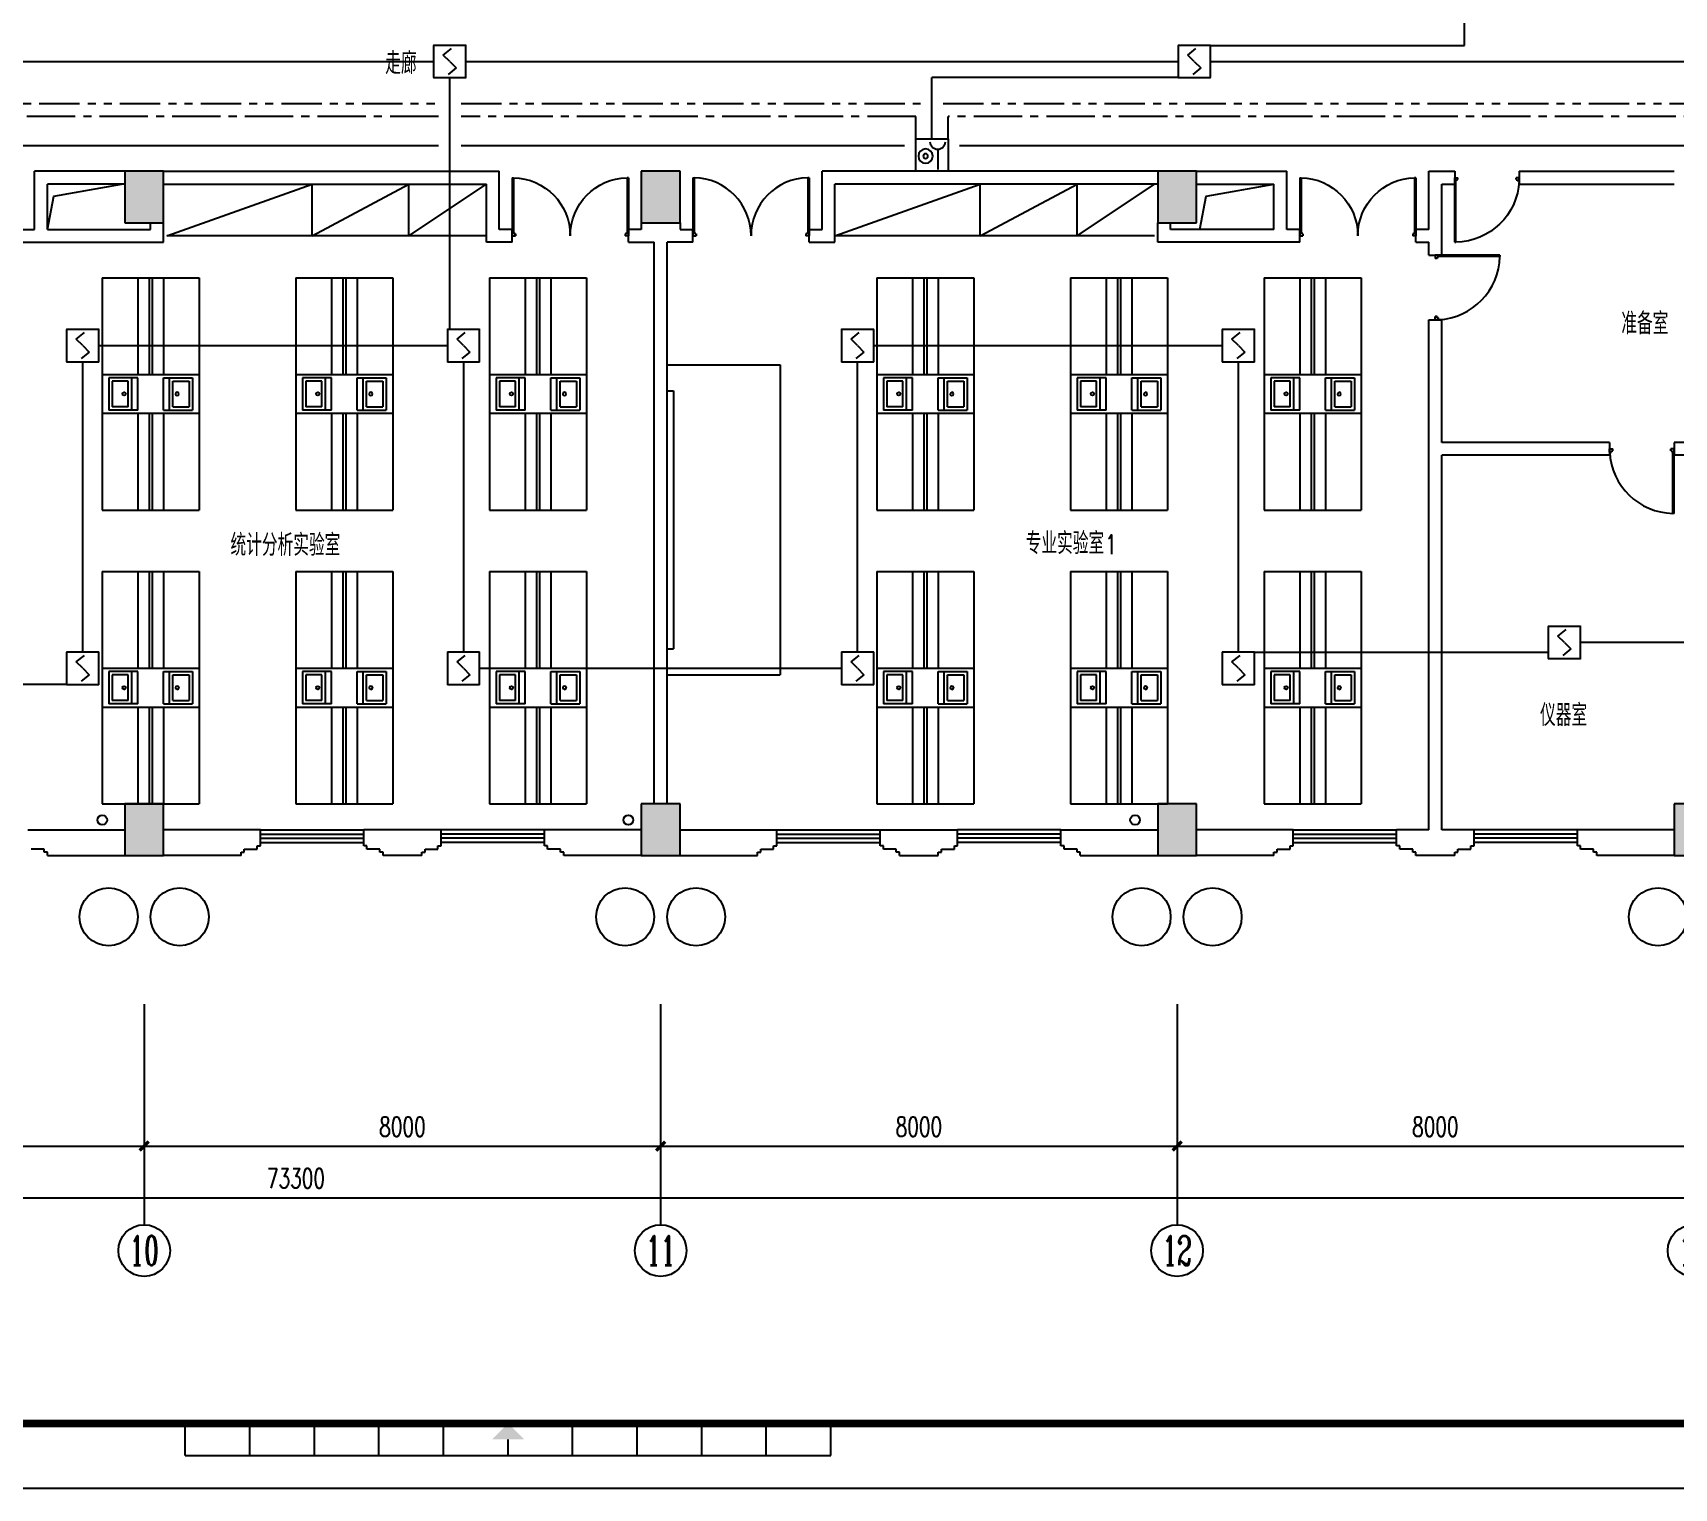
# Model space of a CAD drawing. Extents: x 190999 to 918899, y -200814 to 215286.
# Drawn here: x 361987 to 387412, y -12314 to 10231 of the extents above; entities that cross this region are included whole.
import ezdxf
from ezdxf.enums import TextEntityAlignment as Align

# ---------------------------------------------------------------- set-up
doc = ezdxf.new("R2010")
doc.units = 0
doc.header["$LTSCALE"] = 1000
doc.header["$MEASUREMENT"] = 0
doc.linetypes.add('CENTER2', pattern=[1.125, 0.75, -0.125, 0.125, -0.125])
doc.linetypes.add('PHANTOM2', pattern=[1.25, 0.625, -0.125, 0.125, -0.125, 0.125, -0.125])
doc.layers.get('Defpoints').update_dxf_attribs({"color": 1})
for name, color, linetype in [('00-EQUIP', 3, 'Continuous'), ('00-WIRE-4', 6, 'Continuous'), ('A-墙线', 2, 'Continuous'), ('A-外包装修', 250, 'Continuous'), ('A-外窗', 145, 'Continuous'), ('A-家具', 250, 'Continuous'), ('A-门', 167, 'Continuous'), ('AXIS', 3, 'Continuous'), ('AXIS_TEXT', 7, 'Continuous'), ('COLUMN', 2, 'Continuous'), ('PUB_HATCH', 250, 'Continuous'), ('图框', 189, 'Continuous'), ('房间名称', 7, 'Continuous'), ('洞口线', 165, 'Continuous'), ('雨水管', 151, 'Continuous')]:
    doc.layers.add(name, color=color, linetype=linetype)
doc.styles.add('_TCH_AXIS', font='COMPLEX', dxfattribs={"bigfont": 'GBCBIG'})
doc.styles.add('_TCH_DIM', font='SIMPLEX', dxfattribs={"bigfont": 'GBCBIG'})
doc.styles.add('COMPLEX', font='COMPLEX')
doc.styles.add('DIM_FONT', font='SIMPLEX', dxfattribs={"width": 0.7, "bigfont": 'GBCBIG'})
doc.styles.get("Standard").update_dxf_attribs({"font": 'simhei.ttf'})
doc.styles.add('XXK', font='romans.shx', dxfattribs={"width": 0.75, "bigfont": 'hzf.shx'})
doc.styles.add('zz-1', font='arial.ttf', dxfattribs={"width": 0.8})
doc.linetypes.add('4INE', pattern='A,1,-0.15,["4",XXK,S=0.3,R=0,X=-0.1,Y=-0.1],-0.25', length=1.4)
doc.dimstyles.new('DIMN', dxfattribs={"dimtxt": 300, "dimasz": 100, "dimexe": 250, "dimexo": 300, "dimgap": 150, "dimtad": 1, "dimdec": 0, "dimzin": 0, "dimdsep": 46, "dimtxsty": 'DIM_FONT', "dimblk": 'ARCHTICK', "dimcen": 0.09, "dimclrt": 7, "dimazin": 2, "dimtfac": 1, "dimtdec": 0, "dimtix": 1, "dimtmove": 2, "dimatfit": 3, "dimfxl": 0, "dimtolj": 1, "dimtzin": 0, "dimarcsym": 0})

# ---------------------------------------------------------------- blocks, each defined once
blk = doc.blocks.new('TJAD_TK_A0')
at = {"layer": '图框'}
for p, q in [((1517.5, -436.65), (1517.5, -431.65)), ((1527.5, -436.65), (1527.5, -431.65)), ((1537.5, -436.65), (1537.5, -431.65)), ((1547.5, -436.65), (1547.5, -431.65)), ((1557.5, -436.65), (1557.5, -431.65)), ((1577.5, -436.65), (1577.5, -431.65)), ((1587.5, -436.65), (1587.5, -431.65)), ((1597.5, -436.65), (1597.5, -431.65)), ((1607.5, -436.65), (1607.5, -431.65)), ((1617.5, -436.65), (1617.5, -431.65)), ((1517.5, -436.65), (1617.5, -436.65)), ((973, -441.7), (2162, -441.7))]:
    blk.add_line(p, q, dxfattribs=at)
at = {"layer": '图框', "const_width": 1.2}
blk.add_lwpolyline([(2152, -431.7), (2152, 389.3), (998, 389.3), (998, -431.7)], close=True, dxfattribs=at)
at = {"layer": '图框', "const_width": 0.3}
blk.add_lwpolyline([(1567.5, -434.15), (1567.5, -436.65)], dxfattribs=at)
at = {"layer": '图框'}
blk.add_solid([(1570, -434.15), (1565, -434.15), (1567.5, -431.65)], dxfattribs=at)
blk = doc.blocks.new('m1000')
at = {"layer": 'A-墙线'}
for p, q in [((0, 0), (0, 200)), ((1000, 0), (1000, 200))]:
    blk.add_line(p, q, dxfattribs=at)
at = {"layer": 'A-门'}
for p, q in [((0, 1100), (0, 100)), ((0, 1100), (20, 1100)), ((20, 1100), (20, 150)), ((0, 150), (30, 150)), ((0, 100), (50, 100)), ((30, 150), (30, 130)), ((30, 130), (50, 130)), ((50, 130), (50, 100)), ((950, 130), (950, 100)), ((970, 130), (950, 130)), ((1000, 100), (950, 100)), ((970, 150), (970, 130)), ((1000, 150), (970, 150)), ((1000, 150), (1000, 100))]:
    blk.add_line(p, q, dxfattribs=at)
blk.add_arc((0, 100), 1000, 2.866, 88.854, dxfattribs=at)
blk = doc.blocks.new('m1800')
at = {"layer": 'A-墙线'}
for p, q in [((-900, -100), (-900, 100)), ((900, -100), (900, 100))]:
    blk.add_line(p, q, dxfattribs=at)
at = {"layer": 'A-门'}
for p, q in [((-900, 900), (-900, 0)), ((-900, 900), (-880, 900)), ((-880, 900), (-880, 50)), ((880, 900), (880, 50)), ((900, 900), (880, 900)), ((900, 900), (900, 0)), ((-900, 50), (-870, 50)), ((-900, 0), (-850, 0)), ((-870, 50), (-870, 30)), ((-870, 30), (-850, 30)), ((-850, 30), (-850, 0)), ((850, 30), (850, 0)), ((870, 30), (850, 30)), ((900, 0), (850, 0)), ((870, 50), (870, 30)), ((900, 50), (870, 50))]:
    blk.add_line(p, q, dxfattribs=at)
for centre, start, end in [((-900, 0), 0, 88.7267), ((900, 0), 91.2733, 180)]:
    blk.add_arc(centre, 900, start, end, dxfattribs=at)
blk = doc.blocks.new('_ArchTick')
at = {"const_width": 0.5}
blk.add_lwpolyline([(-0.7, -0.7), (0.7, 0.7)], dxfattribs=at)
blk = doc.blocks.new('*D1013')
at = {"layer": 'AXIS', "color": 0, "lineweight": -2}
for p, q in [((355712, -5614), (355712, -7264)), ((363712, -5614), (363712, -7264)), ((355712, -7014), (363712, -7014))]:
    blk.add_line(p, q, dxfattribs=at)
at = {"layer": 'Defpoints', "color": 0}
for p in [(355712, -5314), (363712, -5314), (363712, -7014)]:
    blk.add_point(p, dxfattribs=at)
at = {"layer": 'AXIS', "color": 0, "lineweight": -2, "xscale": 100, "yscale": 100, "zscale": 100, "rotation": 180}
blk.add_blockref('_ArchTick', (355712, -7014), dxfattribs=at)
at = {"layer": 'AXIS', "color": 0, "lineweight": -2, "xscale": 100, "yscale": 100, "zscale": 100}
blk.add_blockref('_ArchTick', (363712, -7014), dxfattribs=at)
at = {"layer": 'AXIS', "color": 7, "insert": (359712, -6714), "char_height": 300, "attachment_point": 5, "style": 'DIM_FONT'}
blk.add_mtext('\\A1;8000', dxfattribs=at)
blk = doc.blocks.new('*D1014')
at = {"layer": 'AXIS', "color": 0, "lineweight": -2}
for p, q in [((363712, -5614), (363712, -7264)), ((371712, -5614), (371712, -7264)), ((363712, -7014), (371712, -7014))]:
    blk.add_line(p, q, dxfattribs=at)
at = {"layer": 'Defpoints', "color": 0}
for p in [(363712, -5314), (371712, -5314), (371712, -7014)]:
    blk.add_point(p, dxfattribs=at)
at = {"layer": 'AXIS', "color": 0, "lineweight": -2, "xscale": 100, "yscale": 100, "zscale": 100, "rotation": 180}
blk.add_blockref('_ArchTick', (363712, -7014), dxfattribs=at)
at = {"layer": 'AXIS', "color": 0, "lineweight": -2, "xscale": 100, "yscale": 100, "zscale": 100}
blk.add_blockref('_ArchTick', (371712, -7014), dxfattribs=at)
at = {"layer": 'AXIS', "color": 7, "insert": (367712, -6714), "char_height": 300, "attachment_point": 5, "style": 'DIM_FONT'}
blk.add_mtext('\\A1;8000', dxfattribs=at)
blk = doc.blocks.new('*D1015')
at = {"layer": 'AXIS', "color": 0, "lineweight": -2}
for p, q in [((371712, -5614), (371712, -7264)), ((379712, -5614), (379712, -7264)), ((371712, -7014), (379712, -7014))]:
    blk.add_line(p, q, dxfattribs=at)
at = {"layer": 'Defpoints', "color": 0}
for p in [(371712, -5314), (379712, -5314), (379712, -7014)]:
    blk.add_point(p, dxfattribs=at)
at = {"layer": 'AXIS', "color": 0, "lineweight": -2, "xscale": 100, "yscale": 100, "zscale": 100, "rotation": 180}
blk.add_blockref('_ArchTick', (371712, -7014), dxfattribs=at)
at = {"layer": 'AXIS', "color": 0, "lineweight": -2, "xscale": 100, "yscale": 100, "zscale": 100}
blk.add_blockref('_ArchTick', (379712, -7014), dxfattribs=at)
at = {"layer": 'AXIS', "color": 7, "insert": (375712, -6714), "char_height": 300, "attachment_point": 5, "style": 'DIM_FONT'}
blk.add_mtext('\\A1;8000', dxfattribs=at)
blk = doc.blocks.new('*D1016')
at = {"layer": 'AXIS', "color": 0, "lineweight": -2}
for p, q in [((379712, -5614), (379712, -7264)), ((387712, -5614), (387712, -7264)), ((379712, -7014), (387712, -7014))]:
    blk.add_line(p, q, dxfattribs=at)
at = {"layer": 'Defpoints', "color": 0}
for p in [(379712, -5314), (387712, -5314), (387712, -7014)]:
    blk.add_point(p, dxfattribs=at)
at = {"layer": 'AXIS', "color": 0, "lineweight": -2, "xscale": 100, "yscale": 100, "zscale": 100, "rotation": 180}
blk.add_blockref('_ArchTick', (379712, -7014), dxfattribs=at)
at = {"layer": 'AXIS', "color": 0, "lineweight": -2, "xscale": 100, "yscale": 100, "zscale": 100}
blk.add_blockref('_ArchTick', (387712, -7014), dxfattribs=at)
at = {"layer": 'AXIS', "color": 7, "insert": (383712, -6714), "char_height": 300, "attachment_point": 5, "style": 'DIM_FONT'}
blk.add_mtext('\\A1;8000', dxfattribs=at)
blk = doc.blocks.new('*D1020')
at = {"layer": 'AXIS', "color": 0, "lineweight": -2}
for p, q in [((329412, -5614), (329412, -8064)), ((402712, -5614), (402712, -8064)), ((329412, -7814), (402712, -7814))]:
    blk.add_line(p, q, dxfattribs=at)
at = {"layer": 'Defpoints', "color": 0}
for p in [(329412, -5314), (402712, -5314), (402712, -7814)]:
    blk.add_point(p, dxfattribs=at)
at = {"layer": 'AXIS', "color": 0, "lineweight": -2, "xscale": 100, "yscale": 100, "zscale": 100, "rotation": 180}
blk.add_blockref('_ArchTick', (329412, -7814), dxfattribs=at)
at = {"layer": 'AXIS', "color": 0, "lineweight": -2, "xscale": 100, "yscale": 100, "zscale": 100}
blk.add_blockref('_ArchTick', (402712, -7814), dxfattribs=at)
at = {"layer": 'AXIS', "color": 7, "insert": (366062, -7514), "char_height": 300, "attachment_point": 5, "style": 'DIM_FONT'}
blk.add_mtext('\\A1;73300', dxfattribs=at)
blk = doc.blocks.new('_AXISO')
blk.add_circle((0, 0), 0.5)
at = {"layer": 'AXIS_TEXT', "style": 'COMPLEX', "width": 1.041667}
blk.add_attdef('A', text='', height=0.56, dxfattribs=at).set_placement((-0.25, -0.28), (0.25, -0.28), align=Align.FIT)
blk = doc.blocks.new('$plan$00001609')
at = {"linetype": 'Continuous'}
for p, q in [((0, -251), (0, 251)), ((0, 251), (450, 251)), ((93, -251), (93, 251)), ((146, -199), (146, 199)), ((146, 199), (397, 199)), ((397, 199), (397, -199)), ((450, 251), (450, -251)), ((0, -251), (450, -251)), ((146, -199), (397, -199))]:
    blk.add_line(p, q, dxfattribs=at)
blk.add_line((238, 2), (238, 0))
blk.add_arc((212, 0), 26, 4.716, 0, dxfattribs=at)
at = {"style": 'zz-1'}
for tag in ['YSIZE', 'XSIZE']:
    blk.add_attdef(tag, (0, 0), '', height=0.5, dxfattribs=at)
blk = doc.blocks.new('_LINKPT1')
at = {"color": 0}
blk.add_line((0, 0), (0, 0), dxfattribs=at)
blk = doc.blocks.new('3S1KCGW2')
for p, q in [((0.5, 0.5), (-0.5, 0.5)), ((-0.5, 0.5), (-0.5, -0.5)), ((-0.2, 0.2), (0.05, 0.4)), ((0, 0), (-0.2, 0.2)), ((0, 0), (0.2, -0.2)), ((0.5, -0.5), (0.5, 0.5)), ((-0.5, -0.5), (0.5, -0.5)), ((0.2, -0.2), (-0.05, -0.4))]:
    blk.add_line(p, q)
at = {"const_width": 0.04, "flags": 128}
blk.add_lwpolyline([(-0.5, -0.5), (-0.5, 0.5), (0.5, 0.5), (0.5, -0.5)], close=True, dxfattribs=at)
at = {"xscale": 0.002, "yscale": 0.002, "zscale": 0.002}
for p in [(-0.5, 0), (0, 0.5), (0.5, 0), (0, -0.5)]:
    blk.add_blockref('_LINKPT1', p, dxfattribs=at)
at = {"flags": 9}
blk.add_attdef('A', (0, 0), '', height=0.00002, dxfattribs=at)
blk = doc.blocks.new('3T1W6ZCM')
for p, q in [((0.5, 0.5), (-0.5, 0.5)), ((-0.5, 0.5), (-0.5, -0.5)), ((-0.178, 0.172), (-0.178, -0.443)), ((0.5, -0.5), (0.5, 0.5)), ((-0.5, -0.5), (0.5, -0.5))]:
    blk.add_line(p, q)
at = {"const_width": 0.04}
blk.add_lwpolyline([(-0.5, 0.5), (-0.5, -0.5), (0.5, -0.5), (0.5, 0.5)], close=True, dxfattribs=at)
for radius in [0.222, 0.074]:
    blk.add_circle((0.197, -0.03), radius)
blk.add_arc((-0.178, 0.403), 0.231, 180, 0)
at = {"xscale": 0.002, "yscale": 0.002, "zscale": 0.002}
for p in [(-0.5, 0), (0, 0.5), (0.5, 0), (0, -0.5)]:
    blk.add_blockref('_LINKPT1', p, dxfattribs=at)
at = {"flags": 9}
blk.add_attdef('A', (0, 0), '', height=0.00002, dxfattribs=at)

msp = doc.modelspace()

# ---------------------------------------------------------------- hatches: boundary and pattern name
at = {"layer": 'PUB_HATCH'}
for points in [[(364011.6, 7286.5), (364011.6, 8086.5), (363411.6, 8086.5), (363411.6, 7286.5)], [(372011.6, 7286.5), (372011.6, 8086.5), (371411.6, 8086.5), (371411.6, 7286.5)], [(380011.6, 7286.5), (380011.6, 8086.5), (379411.6, 8086.5), (379411.6, 7286.5)], [(364011.6, -2513.5), (364011.6, -1713.5), (363411.6, -1713.5), (363411.6, -2513.5)], [(372011.6, -2513.5), (372011.6, -1713.5), (371411.6, -1713.5), (371411.6, -2513.5)], [(380011.6, -2513.5), (380011.6, -1713.5), (379411.6, -1713.5), (379411.6, -2513.5)], [(388011.6, -2513.5), (388011.6, -1713.5), (387411.6, -1713.5), (387411.6, -2513.5)]]:
    msp.add_hatch(color=256, dxfattribs=at).paths.add_polyline_path(points)

# ---------------------------------------------------------------- linework, layer by layer
at = {"layer": '00-WIRE-4'}
for p, q in [((384161.9, 10036.5), (384161.9, 10986.5)), ((380228.3, 10036.5), (384161.9, 10036.5)), ((357161.6, 9786.5), (368195, 9786.5)), ((368695, 9786.5), (379728.3, 9786.5)), ((380228.3, 9786.5), (391261.6, 9786.5)), ((368445, 5636.5), (368445, 9536.5)), ((379728.3, 9536.5), (375914.2, 9536.5)), ((375914.2, 8586.5), (375914.2, 9536.5)), ((363010.4, 5386.5), (368407.9, 5386.5)), ((375011.6, 5386.5), (380411.6, 5386.5)), ((362760.4, 636.5), (362760.4, 5136.5)), ((368657.9, 5136.5), (368657.9, 636.5)), ((374761.6, 636.5), (374761.6, 5136.5)), ((380661.6, 636.5), (380661.6, 5136.5)), ((389461.6, 786.5), (385961.6, 786.5)), ((380911.6, 636.5), (385461.6, 636.5)), ((368907.9, 386.5), (374511.6, 386.5)), ((362510.4, 136.5), (357711.6, 136.5))]:
    msp.add_line(p, q, dxfattribs=at)
at = {"layer": '00-WIRE-4', "linetype": 'PHANTOM2'}
for p, q in [((357086.6, 9136.5), (368270, 9136.5)), ((368620, 9136.5), (375739.2, 9136.5)), ((376089.2, 9136.5), (396436.6, 9136.5))]:
    msp.add_line(p, q, dxfattribs=at)
at = {"layer": '00-WIRE-4', "linetype": 'CENTER2'}
for p, q in [((368270, 8936.5), (357086.6, 8936.5)), ((375664.2, 8936.5), (368620, 8936.5)), ((375664.2, 8586.5), (375664.2, 8936.5)), ((396436.6, 8936.5), (376164.2, 8936.5)), ((376164.2, 8586.5), (376164.2, 8936.5))]:
    msp.add_line(p, q, dxfattribs=at)
at = {"layer": '00-WIRE-4', "linetype": '4INE'}
for p, q in [((358501.6, 8486.5), (368270, 8486.5)), ((368620, 8486.5), (375489.2, 8486.5)), ((376339.2, 8486.5), (389721.6, 8486.5))]:
    msp.add_line(p, q, dxfattribs=at)
at = {"layer": 'A-墙线'}
for p, q in [((362011.6, 7186.5), (362011.6, 8086.5)), ((363411.6, 8086.5), (362011.6, 8086.5)), ((362211.6, 7186.5), (362211.6, 7886.5)), ((363411.6, 7886.5), (362211.6, 7886.5)), ((364011.6, 8086.5), (369211.6, 8086.5)), ((364011.6, 7886.5), (369011.6, 7886.5)), ((369011.6, 6986.5), (369011.6, 7886.5)), ((369211.6, 7186.5), (369211.6, 8086.5)), ((379411.6, 8086.5), (374211.6, 8086.5)), ((374211.6, 7186.5), (374211.6, 8086.5)), ((379411.6, 7886.5), (374411.6, 7886.5)), ((374411.6, 6986.5), (374411.6, 7886.5)), ((380011.6, 8086.5), (381411.6, 8086.5)), ((380011.6, 7886.5), (381211.6, 7886.5)), ((381211.6, 7186.5), (381211.6, 7886.5)), ((381411.6, 7186.5), (381411.6, 8086.5)), ((383611.6, 7186.5), (383611.6, 8086.5)), ((383611.6, 8086.5), (384011.6, 8086.5)), ((383811.6, 6786.5), (383811.6, 7886.5)), ((383811.6, 7886.5), (384011.6, 7886.5)), ((385011.6, 8086.5), (387411.6, 8086.5)), ((385011.6, 7886.5), (387411.6, 7886.5)), ((361811.6, 7186.5), (362011.6, 7186.5)), ((362211.6, 7186.5), (363811.6, 7186.5)), ((363811.6, 7186.5), (363811.6, 7286.5)), ((364011.6, 6986.5), (364011.6, 7286.5)), ((369411.6, 7186.5), (369211.6, 7186.5)), ((371411.6, 7186.5), (371211.6, 7186.5)), ((371411.6, 7286.5), (371411.6, 7186.5)), ((372011.6, 7286.5), (372011.6, 7186.5)), ((372011.6, 7186.5), (372211.6, 7186.5)), ((374011.6, 7186.5), (374211.6, 7186.5)), ((379411.6, 6986.5), (379411.6, 7286.5)), ((379611.6, 7186.5), (379611.6, 7286.5)), ((381211.6, 7186.5), (379611.6, 7186.5)), ((381611.6, 7186.5), (381411.6, 7186.5)), ((383611.6, 7186.5), (383411.6, 7186.5)), ((361811.6, 6986.5), (364011.6, 6986.5)), ((369411.6, 6986.5), (369011.6, 6986.5)), ((371211.6, 6986.5), (371611.6, 6986.5)), ((371611.6, -1713.5), (371611.6, 6986.5)), ((371811.6, -1713.5), (371811.6, 6986.5)), ((372211.6, 6986.5), (371811.6, 6986.5)), ((374011.6, 6986.5), (374411.6, 6986.5)), ((381611.6, 6986.5), (379411.6, 6986.5)), ((383411.6, 6986.5), (383611.6, 6986.5)), ((383611.6, 6786.5), (383611.6, 6986.5)), ((383611.6, -2113.5), (383611.6, 5786.5)), ((383811.6, 3886.5), (383811.6, 5786.5)), ((386411.6, 3886.5), (383811.6, 3886.5)), ((388011.6, 3886.5), (387411.6, 3886.5)), ((383811.6, -2113.5), (383811.6, 3686.5)), ((386411.6, 3686.5), (383811.6, 3686.5)), ((387611.6, 3686.5), (387411.6, 3686.5)), ((361911.6, -2113.5), (363411.6, -2113.5)), ((365511.6, -2113.5), (364011.6, -2113.5)), ((365511.6, -2363.5), (365511.6, -2113.5)), ((368311.6, -2113.5), (367111.6, -2113.5)), ((367111.6, -2363.5), (367111.6, -2113.5)), ((368311.6, -2363.5), (368311.6, -2113.5)), ((371411.6, -2113.5), (369911.6, -2113.5)), ((369911.6, -2363.5), (369911.6, -2113.5)), ((372011.6, -2113.5), (373511.6, -2113.5)), ((373511.6, -2363.5), (373511.6, -2113.5)), ((375111.6, -2113.5), (376311.6, -2113.5)), ((375111.6, -2363.5), (375111.6, -2113.5)), ((376311.6, -2363.5), (376311.6, -2113.5)), ((377911.6, -2113.5), (379411.6, -2113.5)), ((377911.6, -2363.5), (377911.6, -2113.5)), ((381511.6, -2113.5), (380011.6, -2113.5)), ((381511.6, -2363.5), (381511.6, -2113.5)), ((383611.6, -2113.5), (383111.6, -2113.5)), ((383111.6, -2363.5), (383111.6, -2113.5)), ((384311.6, -2113.5), (383811.6, -2113.5)), ((384311.6, -2363.5), (384311.6, -2113.5)), ((387411.6, -2113.5), (385911.6, -2113.5)), ((385911.6, -2363.5), (385911.6, -2113.5)), ((362161.6, -2413.5), (361961.6, -2413.5)), ((362161.6, -2463.5), (362161.6, -2413.5)), ((362211.6, -2463.5), (362161.6, -2463.5)), ((362211.6, -2513.5), (362211.6, -2463.5)), ((362211.6, -2513.5), (363411.6, -2513.5)), ((365211.6, -2513.5), (364011.6, -2513.5)), ((365211.6, -2513.5), (365211.6, -2463.5)), ((365211.6, -2463.5), (365261.6, -2463.5)), ((365261.6, -2463.5), (365261.6, -2413.5)), ((365261.6, -2413.5), (365461.6, -2413.5)), ((365461.6, -2363.5), (365511.6, -2363.5)), ((365461.6, -2413.5), (365461.6, -2363.5)), ((367161.6, -2363.5), (367111.6, -2363.5)), ((367161.6, -2413.5), (367161.6, -2363.5)), ((367361.6, -2413.5), (367161.6, -2413.5)), ((367361.6, -2463.5), (367361.6, -2413.5)), ((367411.6, -2463.5), (367361.6, -2463.5)), ((367411.6, -2513.5), (367411.6, -2463.5)), ((368011.6, -2513.5), (367411.6, -2513.5)), ((368011.6, -2513.5), (368011.6, -2463.5)), ((368011.6, -2463.5), (368061.6, -2463.5)), ((368061.6, -2463.5), (368061.6, -2413.5)), ((368061.6, -2413.5), (368261.6, -2413.5)), ((368261.6, -2363.5), (368311.6, -2363.5)), ((368261.6, -2413.5), (368261.6, -2363.5)), ((369961.6, -2363.5), (369911.6, -2363.5)), ((369961.6, -2413.5), (369961.6, -2363.5)), ((370161.6, -2413.5), (369961.6, -2413.5)), ((370161.6, -2463.5), (370161.6, -2413.5)), ((370211.6, -2463.5), (370161.6, -2463.5)), ((370211.6, -2513.5), (370211.6, -2463.5)), ((371411.6, -2513.5), (370211.6, -2513.5)), ((372011.6, -2513.5), (373211.6, -2513.5)), ((373211.6, -2513.5), (373211.6, -2463.5)), ((373211.6, -2463.5), (373261.6, -2463.5)), ((373261.6, -2463.5), (373261.6, -2413.5)), ((373261.6, -2413.5), (373461.6, -2413.5)), ((373461.6, -2363.5), (373511.6, -2363.5)), ((373461.6, -2413.5), (373461.6, -2363.5)), ((375161.6, -2363.5), (375111.6, -2363.5)), ((375161.6, -2413.5), (375161.6, -2363.5)), ((375361.6, -2413.5), (375161.6, -2413.5)), ((375361.6, -2463.5), (375361.6, -2413.5)), ((375411.6, -2463.5), (375361.6, -2463.5)), ((375411.6, -2513.5), (375411.6, -2463.5)), ((375411.6, -2513.5), (376011.6, -2513.5)), ((376011.6, -2513.5), (376011.6, -2463.5)), ((376011.6, -2463.5), (376061.6, -2463.5)), ((376061.6, -2463.5), (376061.6, -2413.5)), ((376061.6, -2413.5), (376261.6, -2413.5)), ((376261.6, -2363.5), (376311.6, -2363.5)), ((376261.6, -2413.5), (376261.6, -2363.5)), ((377961.6, -2363.5), (377911.6, -2363.5)), ((377961.6, -2413.5), (377961.6, -2363.5)), ((378161.6, -2413.5), (377961.6, -2413.5)), ((378161.6, -2463.5), (378161.6, -2413.5)), ((378211.6, -2463.5), (378161.6, -2463.5)), ((378211.6, -2513.5), (378211.6, -2463.5)), ((378211.6, -2513.5), (379411.6, -2513.5)), ((381211.6, -2513.5), (380011.6, -2513.5)), ((381211.6, -2513.5), (381211.6, -2463.5)), ((381211.6, -2463.5), (381261.6, -2463.5)), ((381261.6, -2463.5), (381261.6, -2413.5)), ((381261.6, -2413.5), (381461.6, -2413.5)), ((381461.6, -2363.5), (381511.6, -2363.5)), ((381461.6, -2413.5), (381461.6, -2363.5)), ((383161.6, -2363.5), (383111.6, -2363.5)), ((383161.6, -2413.5), (383161.6, -2363.5)), ((383361.6, -2413.5), (383161.6, -2413.5)), ((383361.6, -2463.5), (383361.6, -2413.5)), ((383411.6, -2463.5), (383361.6, -2463.5)), ((383411.6, -2513.5), (383411.6, -2463.5)), ((384011.6, -2513.5), (383411.6, -2513.5)), ((384011.6, -2513.5), (384011.6, -2463.5)), ((384011.6, -2463.5), (384061.6, -2463.5)), ((384061.6, -2463.5), (384061.6, -2413.5)), ((384061.6, -2413.5), (384261.6, -2413.5)), ((384261.6, -2363.5), (384311.6, -2363.5)), ((384261.6, -2413.5), (384261.6, -2363.5)), ((385961.6, -2363.5), (385911.6, -2363.5)), ((385961.6, -2413.5), (385961.6, -2363.5)), ((386161.6, -2413.5), (385961.6, -2413.5)), ((386161.6, -2463.5), (386161.6, -2413.5)), ((386211.6, -2463.5), (386161.6, -2463.5)), ((386211.6, -2513.5), (386211.6, -2463.5)), ((387411.6, -2513.5), (386211.6, -2513.5))]:
    msp.add_line(p, q, dxfattribs=at)
at = {"layer": 'A-外包装修'}
for centre in [(363161.6, -3463.5), (364261.6, -3463.5), (371161.6, -3463.5), (372261.6, -3463.5), (379161.6, -3463.5), (380261.6, -3463.5), (387161.6, -3463.5)]:
    msp.add_circle(centre, 450, dxfattribs=at)
at = {"layer": 'A-外窗'}
for p, q in [((365511.6, -2113.5), (367111.6, -2113.5)), ((365511.6, -2183.5), (367111.6, -2183.5)), ((365511.6, -2243.5), (367111.6, -2243.5)), ((369911.6, -2113.5), (368311.6, -2113.5)), ((369911.6, -2183.5), (368311.6, -2183.5)), ((369911.6, -2243.5), (368311.6, -2243.5)), ((373511.6, -2113.5), (375111.6, -2113.5)), ((373511.6, -2183.5), (375111.6, -2183.5)), ((373511.6, -2243.5), (375111.6, -2243.5)), ((377911.6, -2113.5), (376311.6, -2113.5)), ((377911.6, -2183.5), (376311.6, -2183.5)), ((377911.6, -2243.5), (376311.6, -2243.5)), ((381511.6, -2113.5), (383111.6, -2113.5)), ((381511.6, -2183.5), (383111.6, -2183.5)), ((381511.6, -2243.5), (383111.6, -2243.5)), ((385911.6, -2113.5), (384311.6, -2113.5)), ((385911.6, -2183.5), (384311.6, -2183.5)), ((385911.6, -2243.5), (384311.6, -2243.5)), ((365511.6, -2313.5), (367111.6, -2313.5)), ((369911.6, -2313.5), (368311.6, -2313.5)), ((373511.6, -2313.5), (375111.6, -2313.5)), ((377911.6, -2313.5), (376311.6, -2313.5)), ((381511.6, -2313.5), (383111.6, -2313.5)), ((385911.6, -2313.5), (384311.6, -2313.5))]:
    msp.add_line(p, q, dxfattribs=at)
at = {"layer": 'A-家具'}
for p, q in [((364061.6, 7086.5), (366311.6, 7886.5)), ((366311.6, 7086.5), (366311.6, 7886.5)), ((366311.6, 7086.5), (367811.6, 7886.5)), ((367811.6, 7086.5), (367811.6, 7886.5)), ((367811.6, 7086.5), (369011.6, 7886.5)), ((374411.6, 7086.5), (376661.6, 7886.5)), ((376661.6, 7086.5), (376661.6, 7886.5)), ((376661.6, 7086.5), (378161.6, 7886.5)), ((378161.6, 7086.5), (378161.6, 7886.5)), ((378161.6, 7086.5), (379361.6, 7886.5)), ((369011.6, 7086.5), (364061.6, 7086.5)), ((379361.6, 7086.5), (374411.6, 7086.5)), ((363061.6, 6436.5), (363061.6, 2836.5)), ((363061.6, 6436.5), (364561.6, 6436.5)), ((363611.6, 6436.5), (363611.6, 4936.5)), ((363786.6, 6436.5), (363786.6, 4936.5)), ((363836.6, 6436.5), (363836.6, 4936.5)), ((364011.6, 6436.5), (364011.6, 4936.5)), ((364561.6, 6436.5), (364561.6, 2836.5)), ((366061.6, 6436.5), (366061.6, 2836.5)), ((366061.6, 6436.5), (367561.6, 6436.5)), ((366611.6, 6436.5), (366611.6, 4936.5)), ((366786.6, 6436.5), (366786.6, 4936.5)), ((366836.6, 6436.5), (366836.6, 4936.5)), ((367011.6, 6436.5), (367011.6, 4936.5)), ((367561.6, 6436.5), (367561.6, 2836.5)), ((369061.6, 6436.5), (369061.6, 2836.5)), ((369061.6, 6436.5), (370561.6, 6436.5)), ((369611.6, 6436.5), (369611.6, 4936.5)), ((369786.6, 6436.5), (369786.6, 4936.5)), ((369836.6, 6436.5), (369836.6, 4936.5)), ((370011.6, 6436.5), (370011.6, 4936.5)), ((370561.6, 6436.5), (370561.6, 2836.5)), ((375061.6, 6436.5), (375061.6, 2836.5)), ((375061.6, 6436.5), (376561.6, 6436.5)), ((375611.6, 6436.5), (375611.6, 4936.5)), ((375786.6, 6436.5), (375786.6, 4936.5)), ((375836.6, 6436.5), (375836.6, 4936.5)), ((376011.6, 6436.5), (376011.6, 4936.5)), ((376561.6, 6436.5), (376561.6, 2836.5)), ((378061.6, 6436.5), (378061.6, 2836.5)), ((378061.6, 6436.5), (379561.6, 6436.5)), ((378611.6, 6436.5), (378611.6, 4936.5)), ((378786.6, 6436.5), (378786.6, 4936.5)), ((378836.6, 6436.5), (378836.6, 4936.5)), ((379011.6, 6436.5), (379011.6, 4936.5)), ((379561.6, 6436.5), (379561.6, 2836.5)), ((381061.6, 6436.5), (381061.6, 2836.5)), ((381061.6, 6436.5), (382561.6, 6436.5)), ((381611.6, 6436.5), (381611.6, 4936.5)), ((381786.6, 6436.5), (381786.6, 4936.5)), ((381836.6, 6436.5), (381836.6, 4936.5)), ((382011.6, 6436.5), (382011.6, 4936.5)), ((382561.6, 6436.5), (382561.6, 2836.5)), ((371811.6, 5086.5), (373561.6, 5086.5)), ((373561.6, 5086.5), (373561.6, 286.5)), ((363061.6, 4936.5), (364561.6, 4936.5)), ((366061.6, 4936.5), (367561.6, 4936.5)), ((369061.6, 4936.5), (370561.6, 4936.5)), ((375061.6, 4936.5), (376561.6, 4936.5)), ((378061.6, 4936.5), (379561.6, 4936.5)), ((381061.6, 4936.5), (382561.6, 4936.5)), ((371811.6, 4686.5), (371911.6, 4686.5)), ((371911.6, 4686.5), (371911.6, 686.5)), ((363061.6, 4336.5), (364561.6, 4336.5)), ((363611.6, 4336.5), (363611.6, 2836.5)), ((363786.6, 4336.5), (363786.6, 2836.5)), ((363836.6, 4336.5), (363836.6, 2836.5)), ((364011.6, 4336.5), (364011.6, 2836.5)), ((366061.6, 4336.5), (367561.6, 4336.5)), ((366611.6, 4336.5), (366611.6, 2836.5)), ((366786.6, 4336.5), (366786.6, 2836.5)), ((366836.6, 4336.5), (366836.6, 2836.5)), ((367011.6, 4336.5), (367011.6, 2836.5)), ((369061.6, 4336.5), (370561.6, 4336.5)), ((369611.6, 4336.5), (369611.6, 2836.5)), ((369786.6, 4336.5), (369786.6, 2836.5)), ((369836.6, 4336.5), (369836.6, 2836.5)), ((370011.6, 4336.5), (370011.6, 2836.5)), ((375061.6, 4336.5), (376561.6, 4336.5)), ((375611.6, 4336.5), (375611.6, 2836.5)), ((375786.6, 4336.5), (375786.6, 2836.5)), ((375836.6, 4336.5), (375836.6, 2836.5)), ((376011.6, 4336.5), (376011.6, 2836.5)), ((378061.6, 4336.5), (379561.6, 4336.5)), ((378611.6, 4336.5), (378611.6, 2836.5)), ((378786.6, 4336.5), (378786.6, 2836.5)), ((378836.6, 4336.5), (378836.6, 2836.5)), ((379011.6, 4336.5), (379011.6, 2836.5)), ((381061.6, 4336.5), (382561.6, 4336.5)), ((381611.6, 4336.5), (381611.6, 2836.5)), ((381786.6, 4336.5), (381786.6, 2836.5)), ((381836.6, 4336.5), (381836.6, 2836.5)), ((382011.6, 4336.5), (382011.6, 2836.5)), ((363061.6, 2836.5), (364561.6, 2836.5)), ((366061.6, 2836.5), (367561.6, 2836.5)), ((369061.6, 2836.5), (370561.6, 2836.5)), ((375061.6, 2836.5), (376561.6, 2836.5)), ((378061.6, 2836.5), (379561.6, 2836.5)), ((381061.6, 2836.5), (382561.6, 2836.5)), ((363061.6, 1886.5), (363061.6, -1713.5)), ((363061.6, 1886.5), (364561.6, 1886.5)), ((363611.6, 1886.5), (363611.6, 386.5)), ((363786.6, 1886.5), (363786.6, 386.5)), ((363836.6, 1886.5), (363836.6, 386.5)), ((364011.6, 1886.5), (364011.6, 386.5)), ((364561.6, 1886.5), (364561.6, -1713.5)), ((366061.6, 1886.5), (366061.6, -1713.5)), ((366061.6, 1886.5), (367561.6, 1886.5)), ((366611.6, 1886.5), (366611.6, 386.5)), ((366786.6, 1886.5), (366786.6, 386.5)), ((366836.6, 1886.5), (366836.6, 386.5)), ((367011.6, 1886.5), (367011.6, 386.5)), ((367561.6, 1886.5), (367561.6, -1713.5)), ((369061.6, 1886.5), (369061.6, -1713.5)), ((369061.6, 1886.5), (370561.6, 1886.5)), ((369611.6, 1886.5), (369611.6, 386.5)), ((369786.6, 1886.5), (369786.6, 386.5)), ((369836.6, 1886.5), (369836.6, 386.5)), ((370011.6, 1886.5), (370011.6, 386.5)), ((370561.6, 1886.5), (370561.6, -1713.5)), ((375061.6, 1886.5), (375061.6, -1713.5)), ((375061.6, 1886.5), (376561.6, 1886.5)), ((375611.6, 1886.5), (375611.6, 386.5)), ((375786.6, 1886.5), (375786.6, 386.5)), ((375836.6, 1886.5), (375836.6, 386.5)), ((376011.6, 1886.5), (376011.6, 386.5)), ((376561.6, 1886.5), (376561.6, -1713.5)), ((378061.6, 1886.5), (378061.6, -1713.5)), ((378061.6, 1886.5), (379561.6, 1886.5)), ((378611.6, 1886.5), (378611.6, 386.5)), ((378786.6, 1886.5), (378786.6, 386.5)), ((378836.6, 1886.5), (378836.6, 386.5)), ((379011.6, 1886.5), (379011.6, 386.5)), ((379561.6, 1886.5), (379561.6, -1713.5)), ((381061.6, 1886.5), (381061.6, -1713.5)), ((381061.6, 1886.5), (382561.6, 1886.5)), ((381611.6, 1886.5), (381611.6, 386.5)), ((381786.6, 1886.5), (381786.6, 386.5)), ((381836.6, 1886.5), (381836.6, 386.5)), ((382011.6, 1886.5), (382011.6, 386.5)), ((382561.6, 1886.5), (382561.6, -1713.5)), ((371811.6, 686.5), (371911.6, 686.5)), ((363061.6, 386.5), (364561.6, 386.5)), ((366061.6, 386.5), (367561.6, 386.5)), ((369061.6, 386.5), (370561.6, 386.5)), ((371811.6, 286.5), (373561.6, 286.5)), ((375061.6, 386.5), (376561.6, 386.5)), ((378061.6, 386.5), (379561.6, 386.5)), ((381061.6, 386.5), (382561.6, 386.5)), ((363061.6, -213.5), (364561.6, -213.5)), ((363611.6, -213.5), (363611.6, -1713.5)), ((363786.6, -213.5), (363786.6, -1713.5)), ((363836.6, -213.5), (363836.6, -1713.5)), ((364011.6, -213.5), (364011.6, -1713.5)), ((366061.6, -213.5), (367561.6, -213.5)), ((366611.6, -213.5), (366611.6, -1713.5)), ((366786.6, -213.5), (366786.6, -1713.5)), ((366836.6, -213.5), (366836.6, -1713.5)), ((367011.6, -213.5), (367011.6, -1713.5)), ((369061.6, -213.5), (370561.6, -213.5)), ((369611.6, -213.5), (369611.6, -1713.5)), ((369786.6, -213.5), (369786.6, -1713.5)), ((369836.6, -213.5), (369836.6, -1713.5)), ((370011.6, -213.5), (370011.6, -1713.5)), ((375061.6, -213.5), (376561.6, -213.5)), ((375611.6, -213.5), (375611.6, -1713.5)), ((375786.6, -213.5), (375786.6, -1713.5)), ((375836.6, -213.5), (375836.6, -1713.5)), ((376011.6, -213.5), (376011.6, -1713.5)), ((378061.6, -213.5), (379561.6, -213.5)), ((378611.6, -213.5), (378611.6, -1713.5)), ((378786.6, -213.5), (378786.6, -1713.5)), ((378836.6, -213.5), (378836.6, -1713.5)), ((379011.6, -213.5), (379011.6, -1713.5)), ((381061.6, -213.5), (382561.6, -213.5)), ((381611.6, -213.5), (381611.6, -1713.5)), ((381786.6, -213.5), (381786.6, -1713.5)), ((381836.6, -213.5), (381836.6, -1713.5)), ((382011.6, -213.5), (382011.6, -1713.5)), ((363061.6, -1713.5), (364561.6, -1713.5)), ((366061.6, -1713.5), (367561.6, -1713.5)), ((369061.6, -1713.5), (370561.6, -1713.5)), ((375061.6, -1713.5), (376561.6, -1713.5)), ((378061.6, -1713.5), (379561.6, -1713.5)), ((381061.6, -1713.5), (382561.6, -1713.5))]:
    msp.add_line(p, q, dxfattribs=at)
at = {"layer": 'AXIS'}
for p, q in [((363711.6, -4813.5), (363711.6, -8232.6)), ((371711.6, -4813.5), (371711.6, -8232.6)), ((379711.6, -4813.5), (379711.6, -8232.6))]:
    msp.add_line(p, q, dxfattribs=at)
at = {"layer": 'COLUMN'}
for p, q in [((364011.6, 8086.5), (363411.6, 8086.5)), ((363411.6, 8086.5), (363411.6, 7286.5)), ((364011.6, 7286.5), (364011.6, 8086.5)), ((372011.6, 8086.5), (371411.6, 8086.5)), ((371411.6, 8086.5), (371411.6, 7286.5)), ((372011.6, 7286.5), (372011.6, 8086.5)), ((380011.6, 8086.5), (379411.6, 8086.5)), ((379411.6, 8086.5), (379411.6, 7286.5)), ((380011.6, 7286.5), (380011.6, 8086.5)), ((363411.6, 7286.5), (364011.6, 7286.5)), ((371411.6, 7286.5), (372011.6, 7286.5)), ((379411.6, 7286.5), (380011.6, 7286.5)), ((364011.6, -1713.5), (363411.6, -1713.5)), ((363411.6, -1713.5), (363411.6, -2513.5)), ((364011.6, -2513.5), (364011.6, -1713.5)), ((372011.6, -1713.5), (371411.6, -1713.5)), ((371411.6, -1713.5), (371411.6, -2513.5)), ((372011.6, -2513.5), (372011.6, -1713.5)), ((380011.6, -1713.5), (379411.6, -1713.5)), ((379411.6, -1713.5), (379411.6, -2513.5)), ((380011.6, -2513.5), (380011.6, -1713.5)), ((388011.6, -1713.5), (387411.6, -1713.5)), ((387411.6, -1713.5), (387411.6, -2513.5)), ((363411.6, -2513.5), (364011.6, -2513.5)), ((371411.6, -2513.5), (372011.6, -2513.5)), ((379411.6, -2513.5), (380011.6, -2513.5)), ((387411.6, -2513.5), (388011.6, -2513.5))]:
    msp.add_line(p, q, dxfattribs=at)
at = {"layer": '洞口线', "ltscale": 2}
for points in [[(362211.6, 7186.5), (362314.4, 7699.3), (363361.6, 7886.5)], [(380061.6, 7186.5), (380164.4, 7699.3), (381211.6, 7886.5)]]:
    msp.add_lwpolyline(points, dxfattribs=at)
at = {"layer": '雨水管'}
for centre in [(363061.6, -1963.5), (371211.6, -1963.5), (379061.6, -1963.5)]:
    msp.add_circle(centre, 75, dxfattribs=at)

# ---------------------------------------------------------------- block references
at = {"layer": '00-EQUIP', "yscale": 500, "zscale": 500}
for name, p, xscale in [('3S1KCGW2', (368445, 9786.5), 500), ('3S1KCGW2', (379978.3, 9786.5), 500), ('3T1W6ZCM', (375914.2, 8336.5), -500), ('3S1KCGW2', (362760.4, 5386.5), 500), ('3S1KCGW2', (368657.9, 5386.5), 500), ('3S1KCGW2', (374761.6, 5386.5), 500), ('3S1KCGW2', (380661.6, 5386.5), 500), ('3S1KCGW2', (385711.6, 786.5), 500), ('3S1KCGW2', (362760.4, 386.5), 500), ('3S1KCGW2', (368657.9, 386.5), 500), ('3S1KCGW2', (374761.6, 386.5), 500), ('3S1KCGW2', (380661.6, 386.5), 500)]:
    msp.add_blockref(name, p, dxfattribs=dict(at, xscale=xscale))
at = {"layer": 'A-家具', "yscale": -1, "rotation": 180}
for p in [(363611.6, 4636.5), (366611.6, 4636.5), (369611.6, 4636.5), (375611.6, 4636.5), (378611.6, 4636.5), (381611.6, 4636.5), (363611.6, 86.5), (366611.6, 86.5), (369611.6, 86.5), (375611.6, 86.5), (378611.6, 86.5), (381611.6, 86.5)]:
    msp.add_blockref('$plan$00001609', p, dxfattribs=at)
at = {"layer": 'A-家具'}
for p in [(364011.6, 4636.5), (367011.6, 4636.5), (370011.6, 4636.5), (376011.6, 4636.5), (379011.6, 4636.5), (382011.6, 4636.5), (364011.6, 86.5), (367011.6, 86.5), (370011.6, 86.5), (376011.6, 86.5), (379011.6, 86.5), (382011.6, 86.5)]:
    msp.add_blockref('$plan$00001609', p, dxfattribs=at)
at = {"layer": 'A-门', "xscale": -1}
for p in [(370311.6, 7086.5), (382511.6, 7086.5)]:
    msp.add_blockref('m1800', p, dxfattribs=at)
at = {"layer": 'A-门'}
msp.add_blockref('m1800', (373111.6, 7086.5), dxfattribs=at)
at = {"layer": 'A-门', "xscale": -1, "rotation": 180}
msp.add_blockref('m1000', (384011.6, 8086.5), dxfattribs=at)
at = {"layer": 'A-门'}
for p, rotation in [((383611.6, 6786.5), 270), ((387411.6, 3886.5), 180)]:
    msp.add_blockref('m1000', p, dxfattribs=dict(at, rotation=rotation))
at = {"layer": 'AXIS'}
ref = msp.add_blockref('_AXISO', (363711.6, -8632.6), dxfattribs=dict(at, xscale=800, yscale=800, zscale=800))
ref.add_attrib('A', '10', dxfattribs={"layer": 'AXIS_TEXT', "height": 452.55, "style": '_TCH_AXIS', "width": 0.724138}).set_placement((363485.4, -8858.9), (363937.9, -8858.9), align=Align.FIT)
ref = msp.add_blockref('_AXISO', (371711.6, -8632.6), dxfattribs=dict(at, xscale=800, yscale=800, zscale=800))
ref.add_attrib('A', '11', dxfattribs={"layer": 'AXIS_TEXT', "height": 452.55, "style": '_TCH_AXIS', "width": 0.875}).set_placement((371485.4, -8858.9), (371937.9, -8858.9), align=Align.FIT)
ref = msp.add_blockref('_AXISO', (379711.6, -8632.6), dxfattribs=dict(at, xscale=800, yscale=800, zscale=800))
ref.add_attrib('A', '12', dxfattribs={"layer": 'AXIS_TEXT', "height": 452.55, "style": '_TCH_AXIS', "width": 0.724138}).set_placement((379485.4, -8858.9), (379937.9, -8858.9), align=Align.FIT)
ref = msp.add_blockref('_AXISO', (387711.6, -8632.6), dxfattribs=dict(at, xscale=800, yscale=800, zscale=800))
ref.add_attrib('A', '13', dxfattribs={"layer": 'AXIS_TEXT', "height": 452.55, "style": '_TCH_AXIS', "width": 0.724138}).set_placement((387485.4, -8858.9), (387937.9, -8858.9), align=Align.FIT)
at = {"layer": '图框', "xscale": 100, "yscale": 100, "zscale": 100}
msp.add_blockref('TJAD_TK_A0', (212598.6, 31856.8), dxfattribs=at)

# ---------------------------------------------------------------- texts
at = {"layer": '房间名称', "style": '_TCH_DIM'}
for s, p in [('走廊', (367446.1, 9591.4)), ('准备室', (386592.8, 5559.7)), ('统计分析实验室', (365048.5, 2128.4)), ('专业实验室', (377366.6, 2154.8)), ('仪器室', (385334, -507.4))]:
    msp.add_text(s, height=337.59, dxfattribs=at).set_placement(p)
at = {"layer": '房间名称', "style": '_TCH_DIM', "width": 0.705882}
msp.add_text('1', height=297.5, dxfattribs=at).set_placement((378595.4, 2154.8))

# ---------------------------------------------------------------- dimensions: what is measured, and where the dimension line sits
at = {"layer": 'AXIS'}
for p1, p2, distance, picture, middle in [((329411.6, -5313.5), (402711.6, -5313.5), -2500, '*D1020', (366061.6, -7513.5)), ((355711.6, -5313.5), (363711.6, -5313.5), -1700, '*D1013', (359711.6, -6713.5)), ((363711.6, -5313.5), (371711.6, -5313.5), -1700, '*D1014', (367711.6, -6713.5)), ((371711.6, -5313.5), (379711.6, -5313.5), -1700, '*D1015', (375711.6, -6713.5)), ((379711.6, -5313.5), (387711.6, -5313.5), -1700, '*D1016', (383711.6, -6713.5))]:
    dim = msp.add_aligned_dim(p1=p1, p2=p2, distance=distance, dimstyle='DIMN', dxfattribs=at)
    dim.commit()
    dim.dimension.update_dxf_attribs({"geometry": picture, "text_midpoint": middle})

doc.saveas('drawing.dxf')
